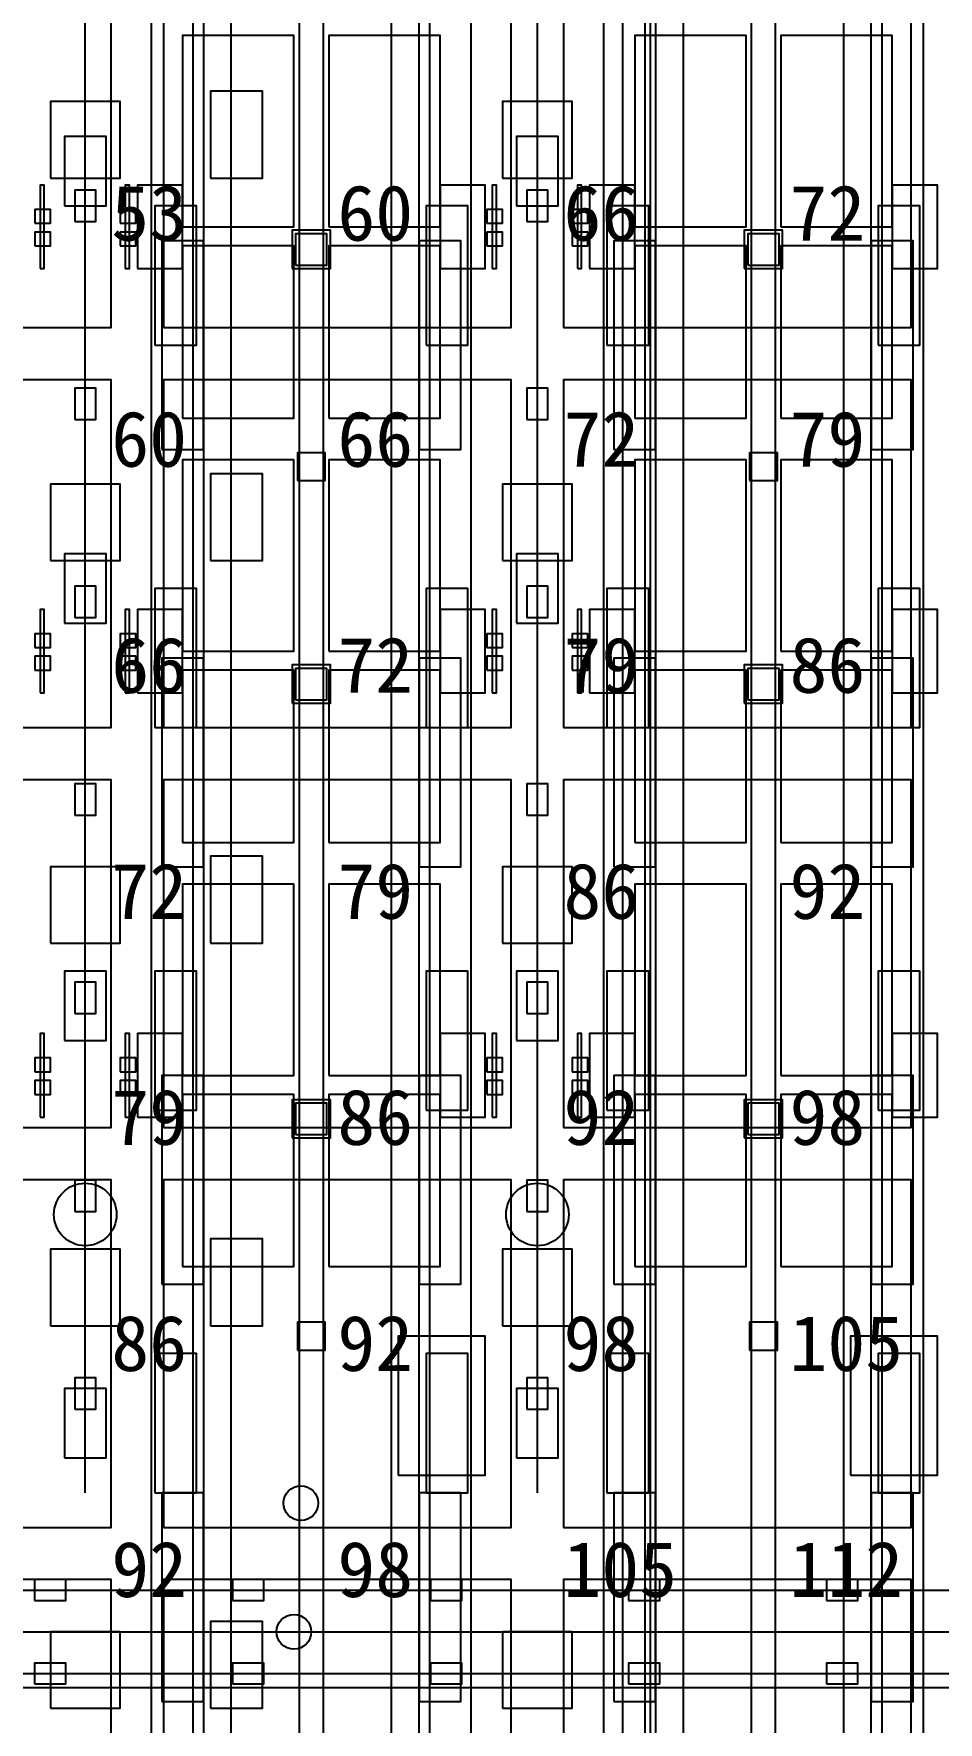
# Model space of a CAD drawing. Header units: metres. Extents: x -1640 to 1560, y -268 to 2338.
# Drawn here: x 106.27 to 132.28, y 963.4 to 1011.95 of the extents above; entities that cross this region are included whole.
import ezdxf

# ---------------------------------------------------------------- set-up
doc = ezdxf.new("R2010")
doc.units = ezdxf.units.M
for name, color, linetype in [('1F_CHL', 4, 'Continuous'), ('1F_EHS_EXTINGUISHER_HYDRANT_CABINET_CONCEPT', 1, 'Continuous'), ('1F_PUMP', 2, 'Continuous'), ('1F_SCR', 3, 'Continuous'), ('1F_STRUCT_COLUMN', 8, 'Continuous'), ('2F_CSF_LATERAL_RACK_CONCEPT', 9, 'Continuous'), ('2F_RFG', 5, 'Continuous'), ('2F_STRUCT_COLUMN', 8, 'Continuous'), ('2F_VMB', 6, 'Continuous'), ('3F_CLEANROOM_OVERHEAD_PIPE_DUCT_CONCEPT', 9, 'Continuous'), ('3F_EHS_EGRESS_DIST_M', 2, 'Continuous'), ('3F_EHS_EXTINGUISHER_HYDRANT_CABINET_CONCEPT', 1, 'Continuous'), ('3F_EHS_GAS_DETECTOR', 6, 'Continuous'), ('3F_FOUP', 5, 'Continuous'), ('3F_OHT', 9, 'Continuous'), ('3F_OHTV', 1, 'Continuous'), ('3F_PHOTO', 1, 'Continuous'), ('3F_STK', 3, 'Continuous'), ('3F_STRUCT_COLUMN', 8, 'Continuous'), ('3F_TBAR', 6, 'Continuous'), ('4F_FFU', 1, 'Continuous'), ('4F_STRUCT_PLENUM_TRUSS_CONCEPT', 9, 'Continuous'), ('5F_CHL', 4, 'Continuous'), ('5F_EHS_EXTINGUISHER_HYDRANT_CABINET_CONCEPT', 1, 'Continuous'), ('5F_PUMP', 2, 'Continuous'), ('5F_SCR', 3, 'Continuous'), ('5F_STRUCT_COLUMN', 8, 'Continuous'), ('6F_CSF_LATERAL_RACK_CONCEPT', 9, 'Continuous'), ('6F_RFG', 5, 'Continuous'), ('6F_STRUCT_COLUMN', 8, 'Continuous'), ('6F_VMB', 6, 'Continuous'), ('7F_CLEANROOM_OVERHEAD_PIPE_DUCT_CONCEPT', 9, 'Continuous'), ('7F_EHS_EGRESS_DIST_M', 2, 'Continuous'), ('7F_EHS_EXTINGUISHER_HYDRANT_CABINET_CONCEPT', 1, 'Continuous'), ('7F_EHS_GAS_DETECTOR', 6, 'Continuous'), ('7F_FOUP', 5, 'Continuous'), ('7F_OHT', 9, 'Continuous'), ('7F_OHTV', 1, 'Continuous'), ('7F_PHOTO', 1, 'Continuous'), ('7F_STK', 3, 'Continuous'), ('7F_STRUCT_COLUMN', 8, 'Continuous'), ('7F_TBAR', 6, 'Continuous'), ('8F_FFU', 1, 'Continuous'), ('8F_STRUCT_PLENUM_TRUSS_CONCEPT', 9, 'Continuous'), ('UTIL_GAS.BULK_CONCEPT', 2, 'Continuous'), ('UTIL_PCW.R_CONCEPT', 1, 'Continuous'), ('UTIL_PCW.S_CONCEPT', 6, 'Continuous')]:
    doc.layers.add(name, color=color, linetype=linetype)

msp = doc.modelspace()

# ---------------------------------------------------------------- linework, layer by layer
at = {"layer": '1F_CHL'}
for points in [[(111.35, 1007.8), (112.85, 1007.8), (112.85, 1010.3), (111.35, 1010.3)], [(111.35, 996.8), (112.85, 996.8), (112.85, 999.3), (111.35, 999.3)], [(111.35, 985.8), (112.85, 985.8), (112.85, 988.3), (111.35, 988.3)], [(111.35, 974.8), (112.85, 974.8), (112.85, 977.3), (111.35, 977.3)], [(111.35, 963.8), (112.85, 963.8), (112.85, 966.3), (111.35, 966.3)]]:
    msp.add_lwpolyline(points, close=True, dxfattribs=at)
at = {"layer": '1F_EHS_EXTINGUISHER_HYDRANT_CABINET_CONCEPT'}
msp.add_circle((113.75, 966), 0.5, dxfattribs=at)
at = {"layer": '1F_PUMP'}
for points in [[(109.75, 1003), (110.95, 1003), (110.95, 1007), (109.75, 1007)], [(117.55, 1003), (118.75, 1003), (118.75, 1007), (117.55, 1007)], [(122.75, 1003), (123.95, 1003), (123.95, 1007), (122.75, 1007)], [(130.55, 1003), (131.75, 1003), (131.75, 1007), (130.55, 1007)], [(109.75, 992), (110.95, 992), (110.95, 996), (109.75, 996)], [(117.55, 992), (118.75, 992), (118.75, 996), (117.55, 996)], [(122.75, 992), (123.95, 992), (123.95, 996), (122.75, 996)], [(130.55, 992), (131.75, 992), (131.75, 996), (130.55, 996)], [(109.75, 981), (110.95, 981), (110.95, 985), (109.75, 985)], [(117.55, 981), (118.75, 981), (118.75, 985), (117.55, 985)], [(122.75, 981), (123.95, 981), (123.95, 985), (122.75, 985)], [(130.55, 981), (131.75, 981), (131.75, 985), (130.55, 985)], [(109.75, 970), (110.95, 970), (110.95, 974), (109.75, 974)], [(117.55, 970), (118.75, 970), (118.75, 974), (117.55, 974)], [(122.75, 970), (123.95, 970), (123.95, 974), (122.75, 974)], [(130.55, 970), (131.75, 970), (131.75, 974), (130.55, 974)]]:
    msp.add_lwpolyline(points, close=True, dxfattribs=at)
at = {"layer": '1F_SCR'}
for points in [[(106.75, 1007.8), (108.75, 1007.8), (108.75, 1010), (106.75, 1010)], [(119.75, 1007.8), (121.75, 1007.8), (121.75, 1010), (119.75, 1010)], [(106.75, 996.8), (108.75, 996.8), (108.75, 999), (106.75, 999)], [(119.75, 996.8), (121.75, 996.8), (121.75, 999), (119.75, 999)], [(106.75, 985.8), (108.75, 985.8), (108.75, 988), (106.75, 988)], [(119.75, 985.8), (121.75, 985.8), (121.75, 988), (119.75, 988)], [(106.75, 974.8), (108.75, 974.8), (108.75, 977), (106.75, 977)], [(119.75, 974.8), (121.75, 974.8), (121.75, 977), (119.75, 977)], [(106.75, 963.8), (108.75, 963.8), (108.75, 966), (106.75, 966)], [(119.75, 963.8), (121.75, 963.8), (121.75, 966), (119.75, 966)]]:
    msp.add_lwpolyline(points, close=True, dxfattribs=at)
at = {"layer": '1F_STRUCT_COLUMN'}
for points in [[(113.7, 1005.2), (114.8, 1005.2), (114.8, 1006.3), (113.7, 1006.3)], [(126.7, 1005.2), (127.8, 1005.2), (127.8, 1006.3), (126.7, 1006.3)], [(113.7, 992.7), (114.8, 992.7), (114.8, 993.8), (113.7, 993.8)], [(126.7, 992.7), (127.8, 992.7), (127.8, 993.8), (126.7, 993.8)], [(113.7, 980.2), (114.8, 980.2), (114.8, 981.3), (113.7, 981.3)], [(126.7, 980.2), (127.8, 980.2), (127.8, 981.3), (126.7, 981.3)]]:
    msp.add_lwpolyline(points, close=True, dxfattribs=at)
at = {"layer": '2F_CSF_LATERAL_RACK_CONCEPT'}
for points in [[(111.15, 891), (111.95, 891), (111.95, 1041), (111.15, 1041)], [(116.55, 891), (117.35, 891), (117.35, 1041), (116.55, 1041)], [(124.15, 891), (124.95, 891), (124.95, 1041), (124.15, 1041)], [(129.55, 891), (130.35, 891), (130.35, 1041), (129.55, 1041)]]:
    msp.add_lwpolyline(points, close=True, dxfattribs=at)
at = {"layer": '2F_RFG'}
for points in [[(109.95, 1000), (111.15, 1000), (111.15, 1006), (109.95, 1006)], [(117.35, 1000), (118.55, 1000), (118.55, 1006), (117.35, 1006)], [(122.95, 1000), (124.15, 1000), (124.15, 1006), (122.95, 1006)], [(130.35, 1000), (131.55, 1000), (131.55, 1006), (130.35, 1006)], [(109.95, 988), (111.15, 988), (111.15, 994), (109.95, 994)], [(117.35, 988), (118.55, 988), (118.55, 994), (117.35, 994)], [(122.95, 988), (124.15, 988), (124.15, 994), (122.95, 994)], [(130.35, 988), (131.55, 988), (131.55, 994), (130.35, 994)], [(109.95, 976), (111.15, 976), (111.15, 982), (109.95, 982)], [(117.35, 976), (118.55, 976), (118.55, 982), (117.35, 982)], [(122.95, 976), (124.15, 976), (124.15, 982), (122.95, 982)], [(130.35, 976), (131.55, 976), (131.55, 982), (130.35, 982)], [(109.95, 964), (111.15, 964), (111.15, 970), (109.95, 970)], [(117.35, 964), (118.55, 964), (118.55, 970), (117.35, 970)], [(122.95, 964), (124.15, 964), (124.15, 970), (122.95, 970)], [(130.35, 964), (131.55, 964), (131.55, 970), (130.35, 970)]]:
    msp.add_lwpolyline(points, close=True, dxfattribs=at)
at = {"layer": '2F_STRUCT_COLUMN'}
for points in [[(113.8, 1005.3), (114.7, 1005.3), (114.7, 1006.2), (113.8, 1006.2)], [(126.8, 1005.3), (127.7, 1005.3), (127.7, 1006.2), (126.8, 1006.2)], [(113.8, 992.8), (114.7, 992.8), (114.7, 993.7), (113.8, 993.7)], [(126.8, 992.8), (127.7, 992.8), (127.7, 993.7), (126.8, 993.7)], [(113.8, 980.3), (114.7, 980.3), (114.7, 981.2), (113.8, 981.2)], [(126.8, 980.3), (127.7, 980.3), (127.7, 981.2), (126.8, 981.2)]]:
    msp.add_lwpolyline(points, close=True, dxfattribs=at)
at = {"layer": '2F_VMB'}
for points in [[(107.15, 1007), (108.35, 1007), (108.35, 1009), (107.15, 1009)], [(120.15, 1007), (121.35, 1007), (121.35, 1009), (120.15, 1009)], [(107.15, 995), (108.35, 995), (108.35, 997), (107.15, 997)], [(120.15, 995), (121.35, 995), (121.35, 997), (120.15, 997)], [(107.15, 983), (108.35, 983), (108.35, 985), (107.15, 985)], [(120.15, 983), (121.35, 983), (121.35, 985), (120.15, 985)], [(107.15, 971), (108.35, 971), (108.35, 973), (107.15, 973)], [(120.15, 971), (121.35, 971), (121.35, 973), (120.15, 973)]]:
    msp.add_lwpolyline(points, close=True, dxfattribs=at)
at = {"layer": '3F_CLEANROOM_OVERHEAD_PIPE_DUCT_CONCEPT'}
for points in [[(109.65, 890), (110.85, 890), (110.85, 1042), (109.65, 1042)], [(117.65, 890), (118.85, 890), (118.85, 1042), (117.65, 1042)], [(122.65, 890), (123.85, 890), (123.85, 1042), (122.65, 1042)], [(130.65, 890), (131.85, 890), (131.85, 1042), (130.65, 1042)]]:
    msp.add_lwpolyline(points, close=True, dxfattribs=at)
at = {"layer": '3F_EHS_EXTINGUISHER_HYDRANT_CABINET_CONCEPT'}
msp.add_circle((113.95, 969.7), 0.5, dxfattribs=at)
at = {"layer": '3F_EHS_GAS_DETECTOR'}
for centre in [(107.75, 978), (120.75, 978)]:
    msp.add_circle(centre, 0.9, dxfattribs=at)
at = {"layer": '3F_FOUP'}
for points in [[(106.3, 1006.5), (106.75, 1006.5), (106.75, 1006.9), (106.3, 1006.9)], [(108.75, 1006.5), (109.2, 1006.5), (109.2, 1006.9), (108.75, 1006.9)], [(119.3, 1006.5), (119.75, 1006.5), (119.75, 1006.9), (119.3, 1006.9)], [(121.75, 1006.5), (122.2, 1006.5), (122.2, 1006.9), (121.75, 1006.9)], [(106.3, 1005.85), (106.75, 1005.85), (106.75, 1006.25), (106.3, 1006.25)], [(108.75, 1005.85), (109.2, 1005.85), (109.2, 1006.25), (108.75, 1006.25)], [(119.3, 1005.85), (119.75, 1005.85), (119.75, 1006.25), (119.3, 1006.25)], [(121.75, 1005.85), (122.2, 1005.85), (122.2, 1006.25), (121.75, 1006.25)], [(106.3, 994.3), (106.75, 994.3), (106.75, 994.7), (106.3, 994.7)], [(108.75, 994.3), (109.2, 994.3), (109.2, 994.7), (108.75, 994.7)], [(119.3, 994.3), (119.75, 994.3), (119.75, 994.7), (119.3, 994.7)], [(121.75, 994.3), (122.2, 994.3), (122.2, 994.7), (121.75, 994.7)], [(106.3, 993.65), (106.75, 993.65), (106.75, 994.05), (106.3, 994.05)], [(108.75, 993.65), (109.2, 993.65), (109.2, 994.05), (108.75, 994.05)], [(119.3, 993.65), (119.75, 993.65), (119.75, 994.05), (119.3, 994.05)], [(121.75, 993.65), (122.2, 993.65), (122.2, 994.05), (121.75, 994.05)], [(106.3, 982.1), (106.75, 982.1), (106.75, 982.5), (106.3, 982.5)], [(108.75, 982.1), (109.2, 982.1), (109.2, 982.5), (108.75, 982.5)], [(119.3, 982.1), (119.75, 982.1), (119.75, 982.5), (119.3, 982.5)], [(121.75, 982.1), (122.2, 982.1), (122.2, 982.5), (121.75, 982.5)], [(106.3, 981.45), (106.75, 981.45), (106.75, 981.85), (106.3, 981.85)], [(108.75, 981.45), (109.2, 981.45), (109.2, 981.85), (108.75, 981.85)], [(119.3, 981.45), (119.75, 981.45), (119.75, 981.85), (119.3, 981.85)], [(121.75, 981.45), (122.2, 981.45), (122.2, 981.85), (121.75, 981.85)]]:
    msp.add_lwpolyline(points, close=True, dxfattribs=at)
at = {"layer": '3F_OHT'}
for p, q in [((107.75, 970), (107.75, 1042)), ((120.75, 970), (120.75, 1042)), ((18.5, 967.2), (288, 967.2)), ((18.5, 964.8), (288, 964.8))]:
    msp.add_line(p, q, dxfattribs=at)
at = {"layer": '3F_OHTV'}
for points in [[(107.45, 1006.55), (108.05, 1006.55), (108.05, 1007.45), (107.45, 1007.45)], [(120.45, 1006.55), (121.05, 1006.55), (121.05, 1007.45), (120.45, 1007.45)], [(107.45, 1000.86), (108.05, 1000.86), (108.05, 1001.76), (107.45, 1001.76)], [(120.45, 1000.86), (121.05, 1000.86), (121.05, 1001.76), (120.45, 1001.76)], [(107.45, 995.17), (108.05, 995.17), (108.05, 996.07), (107.45, 996.07)], [(120.45, 995.17), (121.05, 995.17), (121.05, 996.07), (120.45, 996.07)], [(107.45, 989.48), (108.05, 989.48), (108.05, 990.38), (107.45, 990.38)], [(120.45, 989.48), (121.05, 989.48), (121.05, 990.38), (120.45, 990.38)], [(107.45, 983.78), (108.05, 983.78), (108.05, 984.68), (107.45, 984.68)], [(120.45, 983.78), (121.05, 983.78), (121.05, 984.68), (120.45, 984.68)], [(107.45, 978.09), (108.05, 978.09), (108.05, 978.99), (107.45, 978.99)], [(120.45, 978.09), (121.05, 978.09), (121.05, 978.99), (120.45, 978.99)], [(107.45, 972.4), (108.05, 972.4), (108.05, 973.3), (107.45, 973.3)], [(120.45, 972.4), (121.05, 972.4), (121.05, 973.3), (120.45, 973.3)], [(106.29, 966.9), (107.19, 966.9), (107.19, 967.5), (106.29, 967.5)], [(111.98, 966.9), (112.88, 966.9), (112.88, 967.5), (111.98, 967.5)], [(117.68, 966.9), (118.58, 966.9), (118.58, 967.5), (117.68, 967.5)], [(123.37, 966.9), (124.27, 966.9), (124.27, 967.5), (123.37, 967.5)], [(129.06, 966.9), (129.96, 966.9), (129.96, 967.5), (129.06, 967.5)], [(106.29, 964.5), (107.19, 964.5), (107.19, 965.1), (106.29, 965.1)], [(111.98, 964.5), (112.88, 964.5), (112.88, 965.1), (111.98, 965.1)], [(117.68, 964.5), (118.58, 964.5), (118.58, 965.1), (117.68, 965.1)], [(123.37, 964.5), (124.27, 964.5), (124.27, 965.1), (123.37, 965.1)], [(129.06, 964.5), (129.96, 964.5), (129.96, 965.1), (129.06, 965.1)]]:
    msp.add_lwpolyline(points, close=True, dxfattribs=at)
at = {"layer": '3F_PHOTO'}
for points in [[(110.55, 1006.4), (113.75, 1006.4), (113.75, 1011.9), (110.55, 1011.9)], [(114.75, 1006.4), (117.95, 1006.4), (117.95, 1011.9), (114.75, 1011.9)], [(123.55, 1006.4), (126.75, 1006.4), (126.75, 1011.9), (123.55, 1011.9)], [(127.75, 1006.4), (130.95, 1006.4), (130.95, 1011.9), (127.75, 1011.9)], [(109.25, 1005.2), (110.55, 1005.2), (110.55, 1007.6), (109.25, 1007.6)], [(117.95, 1005.2), (119.25, 1005.2), (119.25, 1007.6), (117.95, 1007.6)], [(122.25, 1005.2), (123.55, 1005.2), (123.55, 1007.6), (122.25, 1007.6)], [(130.95, 1005.2), (132.25, 1005.2), (132.25, 1007.6), (130.95, 1007.6)], [(110.55, 1000.9), (113.75, 1000.9), (113.75, 1005.85), (110.55, 1005.85)], [(114.75, 1000.9), (117.95, 1000.9), (117.95, 1005.85), (114.75, 1005.85)], [(123.55, 1000.9), (126.75, 1000.9), (126.75, 1005.85), (123.55, 1005.85)], [(127.75, 1000.9), (130.95, 1000.9), (130.95, 1005.85), (127.75, 1005.85)], [(110.55, 994.2), (113.75, 994.2), (113.75, 999.7), (110.55, 999.7)], [(114.75, 994.2), (117.95, 994.2), (117.95, 999.7), (114.75, 999.7)], [(123.55, 994.2), (126.75, 994.2), (126.75, 999.7), (123.55, 999.7)], [(127.75, 994.2), (130.95, 994.2), (130.95, 999.7), (127.75, 999.7)], [(109.25, 993), (110.55, 993), (110.55, 995.4), (109.25, 995.4)], [(117.95, 993), (119.25, 993), (119.25, 995.4), (117.95, 995.4)], [(122.25, 993), (123.55, 993), (123.55, 995.4), (122.25, 995.4)], [(130.95, 993), (132.25, 993), (132.25, 995.4), (130.95, 995.4)], [(110.55, 988.7), (113.75, 988.7), (113.75, 993.65), (110.55, 993.65)], [(114.75, 988.7), (117.95, 988.7), (117.95, 993.65), (114.75, 993.65)], [(123.55, 988.7), (126.75, 988.7), (126.75, 993.65), (123.55, 993.65)], [(127.75, 988.7), (130.95, 988.7), (130.95, 993.65), (127.75, 993.65)], [(110.55, 982), (113.75, 982), (113.75, 987.5), (110.55, 987.5)], [(114.75, 982), (117.95, 982), (117.95, 987.5), (114.75, 987.5)], [(123.55, 982), (126.75, 982), (126.75, 987.5), (123.55, 987.5)], [(127.75, 982), (130.95, 982), (130.95, 987.5), (127.75, 987.5)], [(109.25, 980.8), (110.55, 980.8), (110.55, 983.2), (109.25, 983.2)], [(117.95, 980.8), (119.25, 980.8), (119.25, 983.2), (117.95, 983.2)], [(122.25, 980.8), (123.55, 980.8), (123.55, 983.2), (122.25, 983.2)], [(130.95, 980.8), (132.25, 980.8), (132.25, 983.2), (130.95, 983.2)], [(110.55, 976.5), (113.75, 976.5), (113.75, 981.45), (110.55, 981.45)], [(114.75, 976.5), (117.95, 976.5), (117.95, 981.45), (114.75, 981.45)], [(123.55, 976.5), (126.75, 976.5), (126.75, 981.45), (123.55, 981.45)], [(127.75, 976.5), (130.95, 976.5), (130.95, 981.45), (127.75, 981.45)]]:
    msp.add_lwpolyline(points, close=True, dxfattribs=at)
at = {"layer": '3F_STK'}
for points in [[(116.75, 970.5), (119.25, 970.5), (119.25, 974.5), (116.75, 974.5)], [(129.75, 970.5), (132.25, 970.5), (132.25, 974.5), (129.75, 974.5)]]:
    msp.add_lwpolyline(points, close=True, dxfattribs=at)
at = {"layer": '3F_STRUCT_COLUMN'}
for points in [[(113.85, 999.1), (114.65, 999.1), (114.65, 999.9), (113.85, 999.9)], [(126.85, 999.1), (127.65, 999.1), (127.65, 999.9), (126.85, 999.9)], [(113.85, 974.1), (114.65, 974.1), (114.65, 974.9), (113.85, 974.9)], [(126.85, 974.1), (127.65, 974.1), (127.65, 974.9), (126.85, 974.9)]]:
    msp.add_lwpolyline(points, close=True, dxfattribs=at)
at = {"layer": '3F_TBAR'}
for points in [[(106.45, 1005.2), (106.57, 1005.2), (106.57, 1007.6), (106.45, 1007.6)], [(108.9, 1005.2), (109.02, 1005.2), (109.02, 1007.6), (108.9, 1007.6)], [(119.45, 1005.2), (119.57, 1005.2), (119.57, 1007.6), (119.45, 1007.6)], [(121.9, 1005.2), (122.02, 1005.2), (122.02, 1007.6), (121.9, 1007.6)], [(106.45, 993), (106.57, 993), (106.57, 995.4), (106.45, 995.4)], [(108.9, 993), (109.02, 993), (109.02, 995.4), (108.9, 995.4)], [(119.45, 993), (119.57, 993), (119.57, 995.4), (119.45, 995.4)], [(121.9, 993), (122.02, 993), (122.02, 995.4), (121.9, 995.4)], [(106.45, 980.8), (106.57, 980.8), (106.57, 983.2), (106.45, 983.2)], [(108.9, 980.8), (109.02, 980.8), (109.02, 983.2), (108.9, 983.2)], [(119.45, 980.8), (119.57, 980.8), (119.57, 983.2), (119.45, 983.2)], [(121.9, 980.8), (122.02, 980.8), (122.02, 983.2), (121.9, 983.2)]]:
    msp.add_lwpolyline(points, close=True, dxfattribs=at)
at = {"layer": '4F_FFU'}
for points in [[(98.5, 1003.5), (108.5, 1003.5), (108.5, 1013.5), (98.5, 1013.5)], [(110, 1003.5), (120, 1003.5), (120, 1013.5), (110, 1013.5)], [(121.5, 1003.5), (131.5, 1003.5), (131.5, 1013.5), (121.5, 1013.5)], [(98.5, 992), (108.5, 992), (108.5, 1002), (98.5, 1002)], [(110, 992), (120, 992), (120, 1002), (110, 1002)], [(121.5, 992), (131.5, 992), (131.5, 1002), (121.5, 1002)], [(98.5, 980.5), (108.5, 980.5), (108.5, 990.5), (98.5, 990.5)], [(110, 980.5), (120, 980.5), (120, 990.5), (110, 990.5)], [(121.5, 980.5), (131.5, 980.5), (131.5, 990.5), (121.5, 990.5)], [(98.5, 969), (108.5, 969), (108.5, 979), (98.5, 979)], [(110, 969), (120, 969), (120, 979), (110, 979)], [(121.5, 969), (131.5, 969), (131.5, 979), (121.5, 979)], [(98.5, 957.5), (108.5, 957.5), (108.5, 967.5), (98.5, 967.5)], [(110, 957.5), (120, 957.5), (120, 967.5), (110, 967.5)], [(121.5, 957.5), (131.5, 957.5), (131.5, 967.5), (121.5, 967.5)]]:
    msp.add_lwpolyline(points, close=True, dxfattribs=at)
at = {"layer": '4F_STRUCT_PLENUM_TRUSS_CONCEPT'}
for points in [[(113.9, 887), (114.6, 887), (114.6, 1045), (113.9, 1045)], [(126.9, 887), (127.6, 887), (127.6, 1045), (126.9, 1045)]]:
    msp.add_lwpolyline(points, close=True, dxfattribs=at)
at = {"layer": '5F_CHL'}
for points in [[(111.35, 1007.8), (112.85, 1007.8), (112.85, 1010.3), (111.35, 1010.3)], [(111.35, 996.8), (112.85, 996.8), (112.85, 999.3), (111.35, 999.3)], [(111.35, 985.8), (112.85, 985.8), (112.85, 988.3), (111.35, 988.3)], [(111.35, 974.8), (112.85, 974.8), (112.85, 977.3), (111.35, 977.3)], [(111.35, 963.8), (112.85, 963.8), (112.85, 966.3), (111.35, 966.3)]]:
    msp.add_lwpolyline(points, close=True, dxfattribs=at)
at = {"layer": '5F_EHS_EXTINGUISHER_HYDRANT_CABINET_CONCEPT'}
msp.add_circle((113.75, 966), 0.5, dxfattribs=at)
at = {"layer": '5F_PUMP'}
for points in [[(109.75, 1003), (110.95, 1003), (110.95, 1007), (109.75, 1007)], [(117.55, 1003), (118.75, 1003), (118.75, 1007), (117.55, 1007)], [(122.75, 1003), (123.95, 1003), (123.95, 1007), (122.75, 1007)], [(130.55, 1003), (131.75, 1003), (131.75, 1007), (130.55, 1007)], [(109.75, 992), (110.95, 992), (110.95, 996), (109.75, 996)], [(117.55, 992), (118.75, 992), (118.75, 996), (117.55, 996)], [(122.75, 992), (123.95, 992), (123.95, 996), (122.75, 996)], [(130.55, 992), (131.75, 992), (131.75, 996), (130.55, 996)], [(109.75, 981), (110.95, 981), (110.95, 985), (109.75, 985)], [(117.55, 981), (118.75, 981), (118.75, 985), (117.55, 985)], [(122.75, 981), (123.95, 981), (123.95, 985), (122.75, 985)], [(130.55, 981), (131.75, 981), (131.75, 985), (130.55, 985)], [(109.75, 970), (110.95, 970), (110.95, 974), (109.75, 974)], [(117.55, 970), (118.75, 970), (118.75, 974), (117.55, 974)], [(122.75, 970), (123.95, 970), (123.95, 974), (122.75, 974)], [(130.55, 970), (131.75, 970), (131.75, 974), (130.55, 974)]]:
    msp.add_lwpolyline(points, close=True, dxfattribs=at)
at = {"layer": '5F_SCR'}
for points in [[(106.75, 1007.8), (108.75, 1007.8), (108.75, 1010), (106.75, 1010)], [(119.75, 1007.8), (121.75, 1007.8), (121.75, 1010), (119.75, 1010)], [(106.75, 996.8), (108.75, 996.8), (108.75, 999), (106.75, 999)], [(119.75, 996.8), (121.75, 996.8), (121.75, 999), (119.75, 999)], [(106.75, 985.8), (108.75, 985.8), (108.75, 988), (106.75, 988)], [(119.75, 985.8), (121.75, 985.8), (121.75, 988), (119.75, 988)], [(106.75, 974.8), (108.75, 974.8), (108.75, 977), (106.75, 977)], [(119.75, 974.8), (121.75, 974.8), (121.75, 977), (119.75, 977)], [(106.75, 963.8), (108.75, 963.8), (108.75, 966), (106.75, 966)], [(119.75, 963.8), (121.75, 963.8), (121.75, 966), (119.75, 966)]]:
    msp.add_lwpolyline(points, close=True, dxfattribs=at)
at = {"layer": '5F_STRUCT_COLUMN'}
for points in [[(113.7, 1005.2), (114.8, 1005.2), (114.8, 1006.3), (113.7, 1006.3)], [(126.7, 1005.2), (127.8, 1005.2), (127.8, 1006.3), (126.7, 1006.3)], [(113.7, 992.7), (114.8, 992.7), (114.8, 993.8), (113.7, 993.8)], [(126.7, 992.7), (127.8, 992.7), (127.8, 993.8), (126.7, 993.8)], [(113.7, 980.2), (114.8, 980.2), (114.8, 981.3), (113.7, 981.3)], [(126.7, 980.2), (127.8, 980.2), (127.8, 981.3), (126.7, 981.3)]]:
    msp.add_lwpolyline(points, close=True, dxfattribs=at)
at = {"layer": '6F_CSF_LATERAL_RACK_CONCEPT'}
for points in [[(111.15, 891), (111.95, 891), (111.95, 1041), (111.15, 1041)], [(116.55, 891), (117.35, 891), (117.35, 1041), (116.55, 1041)], [(124.15, 891), (124.95, 891), (124.95, 1041), (124.15, 1041)], [(129.55, 891), (130.35, 891), (130.35, 1041), (129.55, 1041)]]:
    msp.add_lwpolyline(points, close=True, dxfattribs=at)
at = {"layer": '6F_RFG'}
for points in [[(109.95, 1000), (111.15, 1000), (111.15, 1006), (109.95, 1006)], [(117.35, 1000), (118.55, 1000), (118.55, 1006), (117.35, 1006)], [(122.95, 1000), (124.15, 1000), (124.15, 1006), (122.95, 1006)], [(130.35, 1000), (131.55, 1000), (131.55, 1006), (130.35, 1006)], [(109.95, 988), (111.15, 988), (111.15, 994), (109.95, 994)], [(117.35, 988), (118.55, 988), (118.55, 994), (117.35, 994)], [(122.95, 988), (124.15, 988), (124.15, 994), (122.95, 994)], [(130.35, 988), (131.55, 988), (131.55, 994), (130.35, 994)], [(109.95, 976), (111.15, 976), (111.15, 982), (109.95, 982)], [(117.35, 976), (118.55, 976), (118.55, 982), (117.35, 982)], [(122.95, 976), (124.15, 976), (124.15, 982), (122.95, 982)], [(130.35, 976), (131.55, 976), (131.55, 982), (130.35, 982)], [(109.95, 964), (111.15, 964), (111.15, 970), (109.95, 970)], [(117.35, 964), (118.55, 964), (118.55, 970), (117.35, 970)], [(122.95, 964), (124.15, 964), (124.15, 970), (122.95, 970)], [(130.35, 964), (131.55, 964), (131.55, 970), (130.35, 970)]]:
    msp.add_lwpolyline(points, close=True, dxfattribs=at)
at = {"layer": '6F_STRUCT_COLUMN'}
for points in [[(113.8, 1005.3), (114.7, 1005.3), (114.7, 1006.2), (113.8, 1006.2)], [(126.8, 1005.3), (127.7, 1005.3), (127.7, 1006.2), (126.8, 1006.2)], [(113.8, 992.8), (114.7, 992.8), (114.7, 993.7), (113.8, 993.7)], [(126.8, 992.8), (127.7, 992.8), (127.7, 993.7), (126.8, 993.7)], [(113.8, 980.3), (114.7, 980.3), (114.7, 981.2), (113.8, 981.2)], [(126.8, 980.3), (127.7, 980.3), (127.7, 981.2), (126.8, 981.2)]]:
    msp.add_lwpolyline(points, close=True, dxfattribs=at)
at = {"layer": '6F_VMB'}
for points in [[(107.15, 1007), (108.35, 1007), (108.35, 1009), (107.15, 1009)], [(120.15, 1007), (121.35, 1007), (121.35, 1009), (120.15, 1009)], [(107.15, 995), (108.35, 995), (108.35, 997), (107.15, 997)], [(120.15, 995), (121.35, 995), (121.35, 997), (120.15, 997)], [(107.15, 983), (108.35, 983), (108.35, 985), (107.15, 985)], [(120.15, 983), (121.35, 983), (121.35, 985), (120.15, 985)], [(107.15, 971), (108.35, 971), (108.35, 973), (107.15, 973)], [(120.15, 971), (121.35, 971), (121.35, 973), (120.15, 973)]]:
    msp.add_lwpolyline(points, close=True, dxfattribs=at)
at = {"layer": '7F_CLEANROOM_OVERHEAD_PIPE_DUCT_CONCEPT'}
for points in [[(109.65, 890), (110.85, 890), (110.85, 1042), (109.65, 1042)], [(117.65, 890), (118.85, 890), (118.85, 1042), (117.65, 1042)], [(122.65, 890), (123.85, 890), (123.85, 1042), (122.65, 1042)], [(130.65, 890), (131.85, 890), (131.85, 1042), (130.65, 1042)]]:
    msp.add_lwpolyline(points, close=True, dxfattribs=at)
at = {"layer": '7F_EHS_EXTINGUISHER_HYDRANT_CABINET_CONCEPT'}
msp.add_circle((113.95, 969.7), 0.5, dxfattribs=at)
at = {"layer": '7F_EHS_GAS_DETECTOR'}
for centre in [(107.75, 978), (120.75, 978)]:
    msp.add_circle(centre, 0.9, dxfattribs=at)
at = {"layer": '7F_FOUP'}
for points in [[(106.3, 1006.5), (106.75, 1006.5), (106.75, 1006.9), (106.3, 1006.9)], [(108.75, 1006.5), (109.2, 1006.5), (109.2, 1006.9), (108.75, 1006.9)], [(119.3, 1006.5), (119.75, 1006.5), (119.75, 1006.9), (119.3, 1006.9)], [(121.75, 1006.5), (122.2, 1006.5), (122.2, 1006.9), (121.75, 1006.9)], [(106.3, 1005.85), (106.75, 1005.85), (106.75, 1006.25), (106.3, 1006.25)], [(108.75, 1005.85), (109.2, 1005.85), (109.2, 1006.25), (108.75, 1006.25)], [(119.3, 1005.85), (119.75, 1005.85), (119.75, 1006.25), (119.3, 1006.25)], [(121.75, 1005.85), (122.2, 1005.85), (122.2, 1006.25), (121.75, 1006.25)], [(106.3, 994.3), (106.75, 994.3), (106.75, 994.7), (106.3, 994.7)], [(108.75, 994.3), (109.2, 994.3), (109.2, 994.7), (108.75, 994.7)], [(119.3, 994.3), (119.75, 994.3), (119.75, 994.7), (119.3, 994.7)], [(121.75, 994.3), (122.2, 994.3), (122.2, 994.7), (121.75, 994.7)], [(106.3, 993.65), (106.75, 993.65), (106.75, 994.05), (106.3, 994.05)], [(108.75, 993.65), (109.2, 993.65), (109.2, 994.05), (108.75, 994.05)], [(119.3, 993.65), (119.75, 993.65), (119.75, 994.05), (119.3, 994.05)], [(121.75, 993.65), (122.2, 993.65), (122.2, 994.05), (121.75, 994.05)], [(106.3, 982.1), (106.75, 982.1), (106.75, 982.5), (106.3, 982.5)], [(108.75, 982.1), (109.2, 982.1), (109.2, 982.5), (108.75, 982.5)], [(119.3, 982.1), (119.75, 982.1), (119.75, 982.5), (119.3, 982.5)], [(121.75, 982.1), (122.2, 982.1), (122.2, 982.5), (121.75, 982.5)], [(106.3, 981.45), (106.75, 981.45), (106.75, 981.85), (106.3, 981.85)], [(108.75, 981.45), (109.2, 981.45), (109.2, 981.85), (108.75, 981.85)], [(119.3, 981.45), (119.75, 981.45), (119.75, 981.85), (119.3, 981.85)], [(121.75, 981.45), (122.2, 981.45), (122.2, 981.85), (121.75, 981.85)]]:
    msp.add_lwpolyline(points, close=True, dxfattribs=at)
at = {"layer": '7F_OHT'}
for p, q in [((107.75, 970), (107.75, 1042)), ((120.75, 970), (120.75, 1042)), ((18.5, 967.2), (288, 967.2)), ((18.5, 964.8), (288, 964.8))]:
    msp.add_line(p, q, dxfattribs=at)
at = {"layer": '7F_OHTV'}
for points in [[(107.45, 1006.55), (108.05, 1006.55), (108.05, 1007.45), (107.45, 1007.45)], [(120.45, 1006.55), (121.05, 1006.55), (121.05, 1007.45), (120.45, 1007.45)], [(107.45, 1000.86), (108.05, 1000.86), (108.05, 1001.76), (107.45, 1001.76)], [(120.45, 1000.86), (121.05, 1000.86), (121.05, 1001.76), (120.45, 1001.76)], [(107.45, 995.17), (108.05, 995.17), (108.05, 996.07), (107.45, 996.07)], [(120.45, 995.17), (121.05, 995.17), (121.05, 996.07), (120.45, 996.07)], [(107.45, 989.48), (108.05, 989.48), (108.05, 990.38), (107.45, 990.38)], [(120.45, 989.48), (121.05, 989.48), (121.05, 990.38), (120.45, 990.38)], [(107.45, 983.78), (108.05, 983.78), (108.05, 984.68), (107.45, 984.68)], [(120.45, 983.78), (121.05, 983.78), (121.05, 984.68), (120.45, 984.68)], [(107.45, 978.09), (108.05, 978.09), (108.05, 978.99), (107.45, 978.99)], [(120.45, 978.09), (121.05, 978.09), (121.05, 978.99), (120.45, 978.99)], [(107.45, 972.4), (108.05, 972.4), (108.05, 973.3), (107.45, 973.3)], [(120.45, 972.4), (121.05, 972.4), (121.05, 973.3), (120.45, 973.3)], [(106.29, 966.9), (107.19, 966.9), (107.19, 967.5), (106.29, 967.5)], [(111.98, 966.9), (112.88, 966.9), (112.88, 967.5), (111.98, 967.5)], [(117.68, 966.9), (118.58, 966.9), (118.58, 967.5), (117.68, 967.5)], [(123.37, 966.9), (124.27, 966.9), (124.27, 967.5), (123.37, 967.5)], [(129.06, 966.9), (129.96, 966.9), (129.96, 967.5), (129.06, 967.5)], [(106.29, 964.5), (107.19, 964.5), (107.19, 965.1), (106.29, 965.1)], [(111.98, 964.5), (112.88, 964.5), (112.88, 965.1), (111.98, 965.1)], [(117.68, 964.5), (118.58, 964.5), (118.58, 965.1), (117.68, 965.1)], [(123.37, 964.5), (124.27, 964.5), (124.27, 965.1), (123.37, 965.1)], [(129.06, 964.5), (129.96, 964.5), (129.96, 965.1), (129.06, 965.1)]]:
    msp.add_lwpolyline(points, close=True, dxfattribs=at)
at = {"layer": '7F_PHOTO'}
for points in [[(110.55, 1006.4), (113.75, 1006.4), (113.75, 1011.9), (110.55, 1011.9)], [(114.75, 1006.4), (117.95, 1006.4), (117.95, 1011.9), (114.75, 1011.9)], [(123.55, 1006.4), (126.75, 1006.4), (126.75, 1011.9), (123.55, 1011.9)], [(127.75, 1006.4), (130.95, 1006.4), (130.95, 1011.9), (127.75, 1011.9)], [(109.25, 1005.2), (110.55, 1005.2), (110.55, 1007.6), (109.25, 1007.6)], [(117.95, 1005.2), (119.25, 1005.2), (119.25, 1007.6), (117.95, 1007.6)], [(122.25, 1005.2), (123.55, 1005.2), (123.55, 1007.6), (122.25, 1007.6)], [(130.95, 1005.2), (132.25, 1005.2), (132.25, 1007.6), (130.95, 1007.6)], [(110.55, 1000.9), (113.75, 1000.9), (113.75, 1005.85), (110.55, 1005.85)], [(114.75, 1000.9), (117.95, 1000.9), (117.95, 1005.85), (114.75, 1005.85)], [(123.55, 1000.9), (126.75, 1000.9), (126.75, 1005.85), (123.55, 1005.85)], [(127.75, 1000.9), (130.95, 1000.9), (130.95, 1005.85), (127.75, 1005.85)], [(110.55, 994.2), (113.75, 994.2), (113.75, 999.7), (110.55, 999.7)], [(114.75, 994.2), (117.95, 994.2), (117.95, 999.7), (114.75, 999.7)], [(123.55, 994.2), (126.75, 994.2), (126.75, 999.7), (123.55, 999.7)], [(127.75, 994.2), (130.95, 994.2), (130.95, 999.7), (127.75, 999.7)], [(109.25, 993), (110.55, 993), (110.55, 995.4), (109.25, 995.4)], [(117.95, 993), (119.25, 993), (119.25, 995.4), (117.95, 995.4)], [(122.25, 993), (123.55, 993), (123.55, 995.4), (122.25, 995.4)], [(130.95, 993), (132.25, 993), (132.25, 995.4), (130.95, 995.4)], [(110.55, 988.7), (113.75, 988.7), (113.75, 993.65), (110.55, 993.65)], [(114.75, 988.7), (117.95, 988.7), (117.95, 993.65), (114.75, 993.65)], [(123.55, 988.7), (126.75, 988.7), (126.75, 993.65), (123.55, 993.65)], [(127.75, 988.7), (130.95, 988.7), (130.95, 993.65), (127.75, 993.65)], [(110.55, 982), (113.75, 982), (113.75, 987.5), (110.55, 987.5)], [(114.75, 982), (117.95, 982), (117.95, 987.5), (114.75, 987.5)], [(123.55, 982), (126.75, 982), (126.75, 987.5), (123.55, 987.5)], [(127.75, 982), (130.95, 982), (130.95, 987.5), (127.75, 987.5)], [(109.25, 980.8), (110.55, 980.8), (110.55, 983.2), (109.25, 983.2)], [(117.95, 980.8), (119.25, 980.8), (119.25, 983.2), (117.95, 983.2)], [(122.25, 980.8), (123.55, 980.8), (123.55, 983.2), (122.25, 983.2)], [(130.95, 980.8), (132.25, 980.8), (132.25, 983.2), (130.95, 983.2)], [(110.55, 976.5), (113.75, 976.5), (113.75, 981.45), (110.55, 981.45)], [(114.75, 976.5), (117.95, 976.5), (117.95, 981.45), (114.75, 981.45)], [(123.55, 976.5), (126.75, 976.5), (126.75, 981.45), (123.55, 981.45)], [(127.75, 976.5), (130.95, 976.5), (130.95, 981.45), (127.75, 981.45)]]:
    msp.add_lwpolyline(points, close=True, dxfattribs=at)
at = {"layer": '7F_STK'}
for points in [[(116.75, 970.5), (119.25, 970.5), (119.25, 974.5), (116.75, 974.5)], [(129.75, 970.5), (132.25, 970.5), (132.25, 974.5), (129.75, 974.5)]]:
    msp.add_lwpolyline(points, close=True, dxfattribs=at)
at = {"layer": '7F_STRUCT_COLUMN'}
for points in [[(113.85, 999.1), (114.65, 999.1), (114.65, 999.9), (113.85, 999.9)], [(126.85, 999.1), (127.65, 999.1), (127.65, 999.9), (126.85, 999.9)], [(113.85, 974.1), (114.65, 974.1), (114.65, 974.9), (113.85, 974.9)], [(126.85, 974.1), (127.65, 974.1), (127.65, 974.9), (126.85, 974.9)]]:
    msp.add_lwpolyline(points, close=True, dxfattribs=at)
at = {"layer": '7F_TBAR'}
for points in [[(106.45, 1005.2), (106.57, 1005.2), (106.57, 1007.6), (106.45, 1007.6)], [(108.9, 1005.2), (109.02, 1005.2), (109.02, 1007.6), (108.9, 1007.6)], [(119.45, 1005.2), (119.57, 1005.2), (119.57, 1007.6), (119.45, 1007.6)], [(121.9, 1005.2), (122.02, 1005.2), (122.02, 1007.6), (121.9, 1007.6)], [(106.45, 993), (106.57, 993), (106.57, 995.4), (106.45, 995.4)], [(108.9, 993), (109.02, 993), (109.02, 995.4), (108.9, 995.4)], [(119.45, 993), (119.57, 993), (119.57, 995.4), (119.45, 995.4)], [(121.9, 993), (122.02, 993), (122.02, 995.4), (121.9, 995.4)], [(106.45, 980.8), (106.57, 980.8), (106.57, 983.2), (106.45, 983.2)], [(108.9, 980.8), (109.02, 980.8), (109.02, 983.2), (108.9, 983.2)], [(119.45, 980.8), (119.57, 980.8), (119.57, 983.2), (119.45, 983.2)], [(121.9, 980.8), (122.02, 980.8), (122.02, 983.2), (121.9, 983.2)]]:
    msp.add_lwpolyline(points, close=True, dxfattribs=at)
at = {"layer": '8F_FFU'}
for points in [[(98.5, 1003.5), (108.5, 1003.5), (108.5, 1013.5), (98.5, 1013.5)], [(110, 1003.5), (120, 1003.5), (120, 1013.5), (110, 1013.5)], [(121.5, 1003.5), (131.5, 1003.5), (131.5, 1013.5), (121.5, 1013.5)], [(98.5, 992), (108.5, 992), (108.5, 1002), (98.5, 1002)], [(110, 992), (120, 992), (120, 1002), (110, 1002)], [(121.5, 992), (131.5, 992), (131.5, 1002), (121.5, 1002)], [(98.5, 980.5), (108.5, 980.5), (108.5, 990.5), (98.5, 990.5)], [(110, 980.5), (120, 980.5), (120, 990.5), (110, 990.5)], [(121.5, 980.5), (131.5, 980.5), (131.5, 990.5), (121.5, 990.5)], [(98.5, 969), (108.5, 969), (108.5, 979), (98.5, 979)], [(110, 969), (120, 969), (120, 979), (110, 979)], [(121.5, 969), (131.5, 969), (131.5, 979), (121.5, 979)], [(98.5, 957.5), (108.5, 957.5), (108.5, 967.5), (98.5, 967.5)], [(110, 957.5), (120, 957.5), (120, 967.5), (110, 967.5)], [(121.5, 957.5), (131.5, 957.5), (131.5, 967.5), (121.5, 967.5)]]:
    msp.add_lwpolyline(points, close=True, dxfattribs=at)
at = {"layer": '8F_STRUCT_PLENUM_TRUSS_CONCEPT'}
for points in [[(113.9, 887), (114.6, 887), (114.6, 1045), (113.9, 1045)], [(126.9, 887), (127.6, 887), (127.6, 1045), (126.9, 1045)]]:
    msp.add_lwpolyline(points, close=True, dxfattribs=at)
at = {"layer": 'UTIL_GAS.BULK_CONCEPT'}
msp.add_line((-277.35, 966), (286.35, 966), dxfattribs=at)
msp.add_line((-277.35, 966), (286.35, 966), dxfattribs=at)
at = {"layer": 'UTIL_PCW.R_CONCEPT'}
for p, q in [((124.005, 892.77), (124.005, 1039.22)), ((124.005, 892.77), (124.005, 1039.22)), ((-277.4, 964.4), (286.4, 964.4)), ((-277.4, 964.4), (286.4, 964.4))]:
    msp.add_line(p, q, dxfattribs=at)
at = {"layer": 'UTIL_PCW.S_CONCEPT'}
msp.add_line((123.205, 892.77), (123.205, 1039.22), dxfattribs=at)
msp.add_line((123.205, 892.77), (123.205, 1039.22), dxfattribs=at)

# ---------------------------------------------------------------- texts
at = {"layer": '3F_EHS_EGRESS_DIST_M'}
for s, p in [('53', (108.5, 1006)), ('60', (115, 1006)), ('66', (121.5, 1006)), ('72', (128, 1006)), ('60', (108.5, 999.5)), ('66', (115, 999.5)), ('72', (121.5, 999.5)), ('79', (128, 999.5)), ('66', (108.5, 993)), ('72', (115, 993)), ('79', (121.5, 993)), ('86', (128, 993)), ('72', (108.5, 986.5)), ('79', (115, 986.5)), ('86', (121.5, 986.5)), ('92', (128, 986.5)), ('79', (108.5, 980)), ('86', (115, 980)), ('92', (121.5, 980)), ('98', (128, 980)), ('86', (108.5, 973.5)), ('92', (115, 973.5)), ('98', (121.5, 973.5)), ('105', (128, 973.5)), ('92', (108.5, 967)), ('98', (115, 967)), ('105', (121.5, 967)), ('112', (128, 967))]:
    msp.add_text(s, height=1.6, dxfattribs=at).set_placement(p)
at = {"layer": '7F_EHS_EGRESS_DIST_M'}
for s, p in [('53', (108.5, 1006)), ('60', (115, 1006)), ('66', (121.5, 1006)), ('72', (128, 1006)), ('60', (108.5, 999.5)), ('66', (115, 999.5)), ('72', (121.5, 999.5)), ('79', (128, 999.5)), ('66', (108.5, 993)), ('72', (115, 993)), ('79', (121.5, 993)), ('86', (128, 993)), ('72', (108.5, 986.5)), ('79', (115, 986.5)), ('86', (121.5, 986.5)), ('92', (128, 986.5)), ('79', (108.5, 980)), ('86', (115, 980)), ('92', (121.5, 980)), ('98', (128, 980)), ('86', (108.5, 973.5)), ('92', (115, 973.5)), ('98', (121.5, 973.5)), ('105', (128, 973.5)), ('92', (108.5, 967)), ('98', (115, 967)), ('105', (121.5, 967)), ('112', (128, 967))]:
    msp.add_text(s, height=1.6, dxfattribs=at).set_placement(p)

doc.saveas('drawing.dxf')
